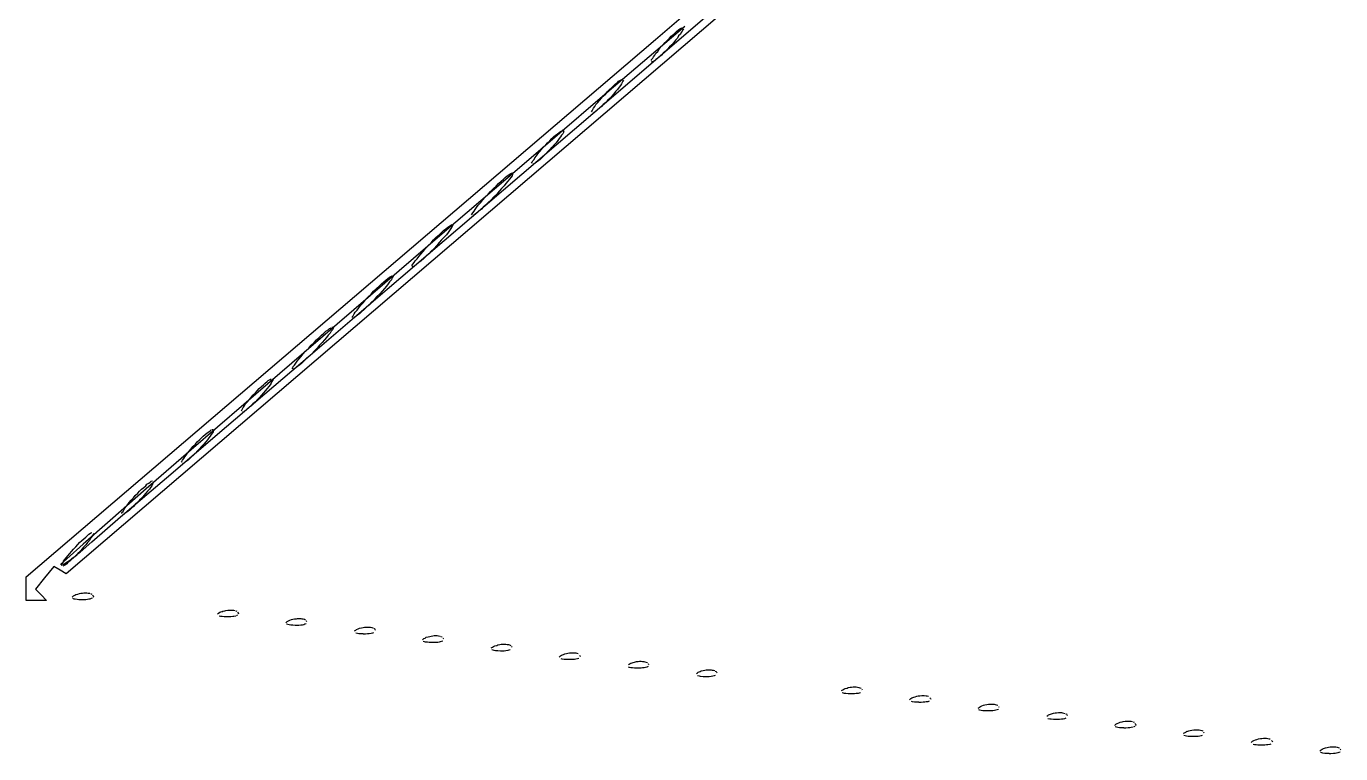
# Model space of a CAD drawing. Extents: x -125 to 152, y -90 to 100.
# Drawn here: x 137.398 to 139.633, y -63.101 to -61.865 of the extents above; entities that cross this region are included whole.
import ezdxf

# ---------------------------------------------------------------- set-up
doc = ezdxf.new("R2010")
doc.units = 0

msp = doc.modelspace()

# ---------------------------------------------------------------- linework, layer by layer
for p, q in [((138.4677, -61.8868), (139.5374, -60.9731)), ((139.252, -61.2691), (137.4656, -62.7952)), ((138.3614, -62.0127), (138.5593, -61.8435)), ((138.5177, -61.8647), (138.3739, -61.9873)), ((138.4989, -61.878), (138.502, -61.8752)), ((138.502, -61.8752), (138.5041, -61.8728)), ((138.5041, -61.8728), (138.5072, -61.8706)), ((138.5072, -61.8706), (138.5093, -61.869)), ((138.5093, -61.869), (138.5114, -61.8677)), ((138.5114, -61.8752), (138.5104, -61.878)), ((138.5114, -61.8677), (138.5135, -61.8669)), ((138.5135, -61.8727), (138.5114, -61.8752)), ((138.5135, -61.8669), (138.5135, -61.8669)), ((138.5145, -61.8706), (138.5135, -61.8727)), ((138.5156, -61.869), (138.5145, -61.8706)), ((137.3979, -62.8004), (138.4677, -61.8868)), ((138.477, -61.8997), (138.4812, -61.8957)), ((138.4812, -61.8958), (138.4843, -61.8919)), ((138.4843, -61.8919), (138.4885, -61.8881)), ((138.4885, -61.8881), (138.4916, -61.8846)), ((138.4916, -61.8846), (138.4948, -61.8811)), ((138.4958, -61.8958), (138.4916, -61.8997)), ((138.4948, -61.8811), (138.4989, -61.878)), ((138.4989, -61.8919), (138.4958, -61.8958)), ((138.502, -61.888), (138.4989, -61.8919)), ((138.5052, -61.8845), (138.502, -61.888)), ((138.5072, -61.881), (138.5052, -61.8845)), ((138.5104, -61.878), (138.5072, -61.881)), ((138.4614, -61.9209), (138.4635, -61.9188)), ((138.4635, -61.9188), (138.4645, -61.9164)), ((138.4645, -61.9164), (138.4666, -61.9135)), ((138.4666, -61.9135), (138.4687, -61.9104)), ((138.4687, -61.9104), (138.4718, -61.9071)), ((138.4718, -61.9188), (138.4687, -61.9209)), ((138.4718, -61.9071), (138.4739, -61.9034)), ((138.4749, -61.9164), (138.4718, -61.9188)), ((138.4739, -61.9034), (138.477, -61.8997)), ((138.4781, -61.9135), (138.4749, -61.9164)), ((138.4812, -61.9104), (138.4781, -61.9135)), ((138.4843, -61.9071), (138.4812, -61.9104)), ((138.4885, -61.9034), (138.4843, -61.9071)), ((138.4916, -61.8997), (138.4885, -61.9034)), ((138.4614, -61.9226), (138.4614, -61.9209)), ((138.4635, -61.9247), (138.4614, -61.9249)), ((138.4666, -61.9226), (138.4645, -61.9239)), ((138.4645, -61.9239), (138.4645, -61.9239)), ((138.4687, -61.9209), (138.4666, -61.9226)), ((138.3937, -61.9683), (138.3968, -61.9653)), ((138.3968, -61.9653), (138.3999, -61.9625)), ((138.3999, -61.9625), (138.4031, -61.96)), ((138.4031, -61.96), (138.4052, -61.9579)), ((138.4052, -61.9579), (138.4083, -61.9561)), ((138.4083, -61.9652), (138.4062, -61.9682)), ((138.4083, -61.9561), (138.4104, -61.9549)), ((138.4104, -61.9624), (138.4083, -61.9652)), ((138.4104, -61.9549), (138.4104, -61.9549)), ((138.4114, -61.9599), (138.4104, -61.9624)), ((138.4124, -61.9578), (138.4114, -61.9599)), ((138.4135, -61.9561), (138.4124, -61.9578)), ((138.3739, -61.9873), (138.2364, -62.1052)), ((138.3729, -61.9907), (138.376, -61.9869)), ((138.376, -61.9869), (138.3791, -61.9829)), ((138.3791, -61.983), (138.3833, -61.9791)), ((138.3833, -61.9791), (138.3864, -61.9753)), ((138.3864, -61.9753), (138.3895, -61.9718)), ((138.3906, -61.9869), (138.3864, -61.9906)), ((138.3895, -61.9718), (138.3937, -61.9683)), ((138.3937, -61.983), (138.3906, -61.9869)), ((138.3968, -61.9791), (138.3937, -61.983)), ((138.3999, -61.9752), (138.3968, -61.9791)), ((138.4031, -61.9717), (138.3999, -61.9752)), ((138.4062, -61.9682), (138.4031, -61.9717)), ((138.3593, -62.0098), (138.3604, -62.008)), ((138.3604, -62.008), (138.3614, -62.006)), ((138.3614, -62.006), (138.3625, -62.0035)), ((138.3625, -62.0035), (138.3645, -62.0007)), ((138.3656, -62.0098), (138.3635, -62.0111)), ((138.3645, -62.0007), (138.3666, -61.9976)), ((138.3676, -62.0081), (138.3656, -62.0098)), ((138.3666, -61.9976), (138.3698, -61.9943)), ((138.3698, -62.006), (138.3676, -62.0081)), ((138.3698, -61.9943), (138.3729, -61.9907)), ((138.3729, -62.0035), (138.3698, -62.006)), ((138.376, -62.0007), (138.3729, -62.0035)), ((138.3791, -61.9976), (138.376, -62.0007)), ((138.3833, -61.9943), (138.3791, -61.9976)), ((138.3864, -61.9906), (138.3833, -61.9943)), ((138.1781, -62.1692), (138.3614, -62.0127)), ((138.3635, -62.0111), (138.3614, -62.0119)), ((138.3614, -62.0119), (138.3614, -62.0119)), ((138.2916, -62.0555), (138.2947, -62.0524)), ((138.2947, -62.0524), (138.2979, -62.0496)), ((138.2979, -62.0496), (138.301, -62.0472)), ((138.301, -62.0472), (138.3041, -62.045)), ((138.3041, -62.045), (138.3062, -62.0433)), ((138.3062, -62.0524), (138.3041, -62.0555)), ((138.3062, -62.0433), (138.3083, -62.0421)), ((138.3083, -62.0496), (138.3062, -62.0524)), ((138.3083, -62.0421), (138.3083, -62.0421)), ((138.3104, -62.0472), (138.3083, -62.0496)), ((138.3093, -62.0412), (138.3114, -62.041)), ((138.3114, -62.0451), (138.3104, -62.0472)), ((138.3124, -62.0422), (138.3114, -62.0433)), ((138.3114, -62.0433), (138.3114, -62.0451)), ((138.2708, -62.0778), (138.2739, -62.0741)), ((138.2739, -62.0741), (138.277, -62.0701)), ((138.277, -62.0702), (138.2812, -62.0662)), ((138.2812, -62.0662), (138.2843, -62.0625)), ((138.2843, -62.0625), (138.2885, -62.059)), ((138.2885, -62.0741), (138.2843, -62.0778)), ((138.2885, -62.059), (138.2916, -62.0555)), ((138.2916, -62.0702), (138.2885, -62.0741)), ((138.2958, -62.0662), (138.2916, -62.0703)), ((138.2989, -62.0625), (138.2958, -62.0662)), ((138.302, -62.0589), (138.2989, -62.0625)), ((138.3041, -62.0555), (138.302, -62.0589)), ((138.2572, -62.097), (138.2583, -62.0953)), ((138.2583, -62.0953), (138.2593, -62.0932)), ((138.2593, -62.0932), (138.2614, -62.0907)), ((138.2614, -62.0982), (138.2593, -62.0991)), ((138.2593, -62.0991), (138.2593, -62.0991)), ((138.2614, -62.0907), (138.2625, -62.0879)), ((138.2635, -62.097), (138.2614, -62.0982)), ((138.2625, -62.0879), (138.2656, -62.0848)), ((138.2656, -62.0953), (138.2635, -62.097)), ((138.2656, -62.0848), (138.2677, -62.0815)), ((138.2687, -62.0932), (138.2656, -62.0953)), ((138.2677, -62.0815), (138.2708, -62.0778)), ((138.2718, -62.0907), (138.2687, -62.0932)), ((138.2749, -62.0879), (138.2718, -62.0907)), ((138.2781, -62.0848), (138.2749, -62.0879)), ((138.2812, -62.0815), (138.2781, -62.0848)), ((138.2843, -62.0778), (138.2812, -62.0815)), ((138.2364, -62.1052), (138.1052, -62.2172)), ((138.2093, -62.1245), (138.2124, -62.1215)), ((138.2124, -62.1215), (138.2156, -62.1189)), ((138.2156, -62.1189), (138.2187, -62.1168)), ((138.2187, -62.1168), (138.2208, -62.1152)), ((138.2218, -62.1214), (138.2197, -62.1244)), ((138.2208, -62.1152), (138.2229, -62.1143)), ((138.2239, -62.1187), (138.2218, -62.1214)), ((138.2229, -62.1143), (138.2249, -62.1138)), ((138.2249, -62.1166), (138.2239, -62.1187)), ((138.2249, -62.115), (138.2249, -62.1166)), ((138.1874, -62.1452), (138.1927, -62.1405)), ((138.1927, -62.1405), (138.1968, -62.136)), ((138.1968, -62.136), (138.201, -62.1319)), ((138.201, -62.1319), (138.2052, -62.128)), ((138.2062, -62.1403), (138.202, -62.145)), ((138.2052, -62.128), (138.2093, -62.1245)), ((138.2104, -62.1358), (138.2062, -62.1403)), ((138.2135, -62.1317), (138.2104, -62.1358)), ((138.2166, -62.1278), (138.2135, -62.1317)), ((138.2197, -62.1244), (138.2166, -62.1278)), ((138.1666, -62.1685), (138.1708, -62.1643)), ((138.1708, -62.1643), (138.1739, -62.1599)), ((138.1739, -62.1599), (138.1781, -62.1551)), ((138.1781, -62.1551), (138.1833, -62.1502)), ((138.1833, -62.1642), (138.1791, -62.1683)), ((138.1833, -62.1501), (138.1874, -62.1452)), ((138.1885, -62.1597), (138.1833, -62.1642)), ((138.1927, -62.155), (138.1885, -62.1597)), ((138.1979, -62.1501), (138.1927, -62.155)), ((138.202, -62.145), (138.1979, -62.1499)), ((138.0114, -62.3111), (138.1781, -62.1692)), ((138.1552, -62.1851), (138.1562, -62.1835)), ((138.1562, -62.1835), (138.1572, -62.1815)), ((138.1572, -62.1815), (138.1593, -62.1788)), ((138.1593, -62.185), (138.1572, -62.1859)), ((138.1572, -62.1859), (138.1572, -62.1859)), ((138.1593, -62.1788), (138.1614, -62.1758)), ((138.1614, -62.1834), (138.1593, -62.185)), ((138.1614, -62.1758), (138.1635, -62.1723)), ((138.1645, -62.1814), (138.1614, -62.1834)), ((138.1635, -62.1723), (138.1666, -62.1685)), ((138.1677, -62.1787), (138.1645, -62.1814)), ((138.1718, -62.1756), (138.1677, -62.1787)), ((138.175, -62.1722), (138.1718, -62.1756)), ((138.1791, -62.1683), (138.175, -62.1722)), ((138.1072, -62.2118), (138.1114, -62.2086)), ((138.1114, -62.2086), (138.1145, -62.206)), ((138.1145, -62.206), (138.1176, -62.204)), ((138.1176, -62.204), (138.1198, -62.2024)), ((138.1198, -62.2085), (138.1176, -62.2116)), ((138.1198, -62.2024), (138.1218, -62.2015)), ((138.1218, -62.2059), (138.1198, -62.2085)), ((138.1218, -62.2015), (138.1218, -62.2015)), ((138.1229, -62.2038), (138.1218, -62.2059)), ((138.1229, -62.2012), (138.1239, -62.2023)), ((138.1239, -62.2023), (138.1229, -62.2038)), ((138.1052, -62.2172), (137.9833, -62.3223)), ((138.0812, -62.2373), (138.0864, -62.2324)), ((138.0864, -62.2324), (138.0906, -62.2277)), ((138.0906, -62.2277), (138.0947, -62.2232)), ((138.0947, -62.2232), (138.0999, -62.2191)), ((138.0999, -62.2322), (138.0958, -62.2372)), ((138.0999, -62.2191), (138.1041, -62.2152)), ((138.1041, -62.2275), (138.0999, -62.2322)), ((138.1041, -62.2152), (138.1072, -62.2118)), ((138.1083, -62.223), (138.1041, -62.2275)), ((138.1125, -62.2188), (138.1083, -62.223)), ((138.1156, -62.215), (138.1125, -62.2188)), ((138.1176, -62.2116), (138.1156, -62.215)), ((138.0624, -62.2596), (138.0656, -62.2557)), ((138.0656, -62.2557), (138.0687, -62.2516)), ((138.0687, -62.2516), (138.0729, -62.2471)), ((138.0729, -62.2471), (138.077, -62.2424)), ((138.0781, -62.2555), (138.0739, -62.2594)), ((138.077, -62.2424), (138.0812, -62.2375)), ((138.0822, -62.2514), (138.0781, -62.2555)), ((138.0864, -62.2469), (138.0822, -62.2514)), ((138.0916, -62.2422), (138.0864, -62.2469)), ((138.0958, -62.2373), (138.0916, -62.2422)), ((138.0541, -62.2708), (138.0551, -62.2686)), ((138.0541, -62.2723), (138.0541, -62.2708)), ((138.0562, -62.2731), (138.0541, -62.2735)), ((138.0551, -62.2686), (138.0573, -62.266)), ((138.0573, -62.266), (138.0593, -62.263)), ((138.0604, -62.2706), (138.0573, -62.2722)), ((138.0573, -62.2722), (138.0573, -62.2722)), ((138.0593, -62.263), (138.0624, -62.2596)), ((138.0624, -62.2685), (138.0604, -62.2706)), ((138.0656, -62.2659), (138.0624, -62.2685)), ((138.0697, -62.2629), (138.0656, -62.2659)), ((138.0739, -62.2594), (138.0697, -62.2629)), ((138.002, -62.3024), (138.0062, -62.299)), ((138.0062, -62.299), (138.0093, -62.2958)), ((138.0093, -62.2958), (138.0125, -62.2932)), ((138.0125, -62.2932), (138.0156, -62.2911)), ((138.0156, -62.2987), (138.0135, -62.3023)), ((138.0156, -62.2911), (138.0177, -62.2896)), ((138.0187, -62.2957), (138.0156, -62.2987)), ((138.0177, -62.2896), (138.0197, -62.2886)), ((138.0197, -62.2931), (138.0187, -62.2957)), ((138.0197, -62.2886), (138.0197, -62.2886)), ((138.0208, -62.291), (138.0197, -62.2931)), ((138.0218, -62.2895), (138.0208, -62.291)), ((137.8645, -62.4369), (138.0114, -62.3111)), ((137.9833, -62.3223), (137.8698, -62.4193)), ((137.9791, -62.3245), (137.9843, -62.3196)), ((137.9843, -62.3196), (137.9885, -62.3149)), ((137.9885, -62.3149), (137.9937, -62.3104)), ((137.9937, -62.3104), (137.9979, -62.3062)), ((137.9989, -62.3195), (137.9937, -62.3244)), ((137.9979, -62.3062), (138.002, -62.3024)), ((138.0031, -62.3147), (137.9989, -62.3195)), ((138.0072, -62.3103), (138.0031, -62.3147)), ((138.0104, -62.3061), (138.0072, -62.3103)), ((138.0135, -62.3023), (138.0104, -62.3061)), ((137.9604, -62.3468), (137.9635, -62.3429)), ((137.9635, -62.3429), (137.9666, -62.3387)), ((137.9666, -62.3387), (137.9708, -62.3343)), ((137.9708, -62.3343), (137.9749, -62.3295)), ((137.976, -62.3427), (137.9718, -62.3466)), ((137.9749, -62.3295), (137.9791, -62.3246)), ((137.9802, -62.3385), (137.976, -62.3427)), ((137.9843, -62.3341), (137.9802, -62.3385)), ((137.9895, -62.3294), (137.9843, -62.3341)), ((137.9937, -62.3245), (137.9895, -62.3294)), ((137.952, -62.3595), (137.9531, -62.3579)), ((137.9531, -62.3579), (137.9541, -62.3558)), ((137.9541, -62.3558), (137.9552, -62.3532)), ((137.9562, -62.3594), (137.9541, -62.3603)), ((137.9541, -62.3603), (137.9541, -62.3603)), ((137.9552, -62.3532), (137.9572, -62.3502)), ((137.9583, -62.3578), (137.9562, -62.3594)), ((137.9572, -62.3502), (137.9604, -62.3468)), ((137.9614, -62.3557), (137.9583, -62.3578)), ((137.9645, -62.3531), (137.9614, -62.3557)), ((137.9677, -62.3501), (137.9645, -62.3531)), ((137.9718, -62.3466), (137.9677, -62.3501)), ((137.8958, -62.3934), (137.8999, -62.3896)), ((137.8999, -62.3896), (137.9041, -62.3861)), ((137.9041, -62.3861), (137.9072, -62.383)), ((137.9072, -62.383), (137.9114, -62.3804)), ((137.9114, -62.3895), (137.9083, -62.3933)), ((137.9114, -62.3804), (137.9135, -62.3783)), ((137.9145, -62.3859), (137.9114, -62.3895)), ((137.9135, -62.3783), (137.9166, -62.3768)), ((137.9166, -62.3829), (137.9145, -62.3859)), ((137.9166, -62.3768), (137.9166, -62.3768)), ((137.9187, -62.3803), (137.9166, -62.3829)), ((137.9177, -62.3758), (137.9197, -62.3755)), ((137.9197, -62.3782), (137.9187, -62.3803)), ((137.9197, -62.3767), (137.9197, -62.3782)), ((137.8729, -62.4168), (137.8781, -62.4119)), ((137.8781, -62.4117), (137.8822, -62.4068)), ((137.8822, -62.4068), (137.8875, -62.4021)), ((137.8875, -62.4021), (137.8916, -62.3976)), ((137.8927, -62.4117), (137.8875, -62.4166)), ((137.8916, -62.3976), (137.8958, -62.3934)), ((137.8968, -62.4067), (137.8927, -62.4116)), ((137.901, -62.4019), (137.8968, -62.4067)), ((137.9052, -62.3975), (137.901, -62.4019)), ((137.9083, -62.3933), (137.9052, -62.3975)), ((137.8698, -62.4193), (137.7677, -62.5072)), ((137.8562, -62.4374), (137.8583, -62.434)), ((137.8583, -62.434), (137.8614, -62.4301)), ((137.8614, -62.4301), (137.8656, -62.4259)), ((137.8656, -62.4259), (137.8687, -62.4215)), ((137.8698, -62.4337), (137.8666, -62.4372)), ((137.8687, -62.4215), (137.8729, -62.4168)), ((137.8739, -62.4299), (137.8698, -62.4337)), ((137.8781, -62.4257), (137.8739, -62.4299)), ((137.8833, -62.4212), (137.8781, -62.4257)), ((137.8875, -62.4166), (137.8833, -62.4212)), ((137.7385, -62.5445), (137.8645, -62.4369)), ((137.8499, -62.4468), (137.851, -62.4452)), ((137.851, -62.4452), (137.852, -62.443)), ((137.852, -62.443), (137.8541, -62.4404)), ((137.8541, -62.4466), (137.852, -62.4475)), ((137.852, -62.4475), (137.852, -62.4475)), ((137.8541, -62.4404), (137.8562, -62.4374)), ((137.8562, -62.445), (137.8541, -62.4466)), ((137.8593, -62.4429), (137.8562, -62.445)), ((137.8625, -62.4403), (137.8593, -62.4429)), ((137.8666, -62.4372), (137.8625, -62.4403)), ((137.7937, -62.4803), (137.7979, -62.477)), ((137.7979, -62.477), (137.801, -62.4739)), ((137.801, -62.4739), (137.8041, -62.471)), ((137.8041, -62.471), (137.8073, -62.4685)), ((137.8073, -62.4685), (137.8093, -62.4665)), ((137.8104, -62.477), (137.8073, -62.4803)), ((137.8093, -62.4665), (137.8124, -62.4648)), ((137.8124, -62.4739), (137.8104, -62.477)), ((137.8124, -62.4648), (137.8145, -62.4635)), ((137.8145, -62.471), (137.8124, -62.4739)), ((137.8145, -62.4635), (137.8145, -62.4635)), ((137.8156, -62.4685), (137.8145, -62.471)), ((137.8166, -62.4665), (137.8156, -62.4685)), ((137.8177, -62.4648), (137.8166, -62.4665)), ((137.7739, -62.5029), (137.777, -62.4994)), ((137.777, -62.4994), (137.7802, -62.4955)), ((137.7802, -62.4955), (137.7833, -62.4916)), ((137.7833, -62.4916), (137.7874, -62.4877)), ((137.7874, -62.4877), (137.7906, -62.484)), ((137.7906, -62.4993), (137.7874, -62.5028)), ((137.7906, -62.484), (137.7937, -62.4803)), ((137.7947, -62.4955), (137.7906, -62.4993)), ((137.7979, -62.4916), (137.7947, -62.4955)), ((137.801, -62.4877), (137.7979, -62.4917)), ((137.8041, -62.484), (137.801, -62.4877)), ((137.8073, -62.4803), (137.8041, -62.484)), ((137.7677, -62.5072), (137.6781, -62.5847)), ((137.7635, -62.5184), (137.7645, -62.5168)), ((137.7645, -62.5168), (137.7656, -62.5147)), ((137.7656, -62.5147), (137.7666, -62.5122)), ((137.7677, -62.5197), (137.7656, -62.5205)), ((137.7656, -62.5205), (137.7656, -62.5205)), ((137.7666, -62.5122), (137.7687, -62.5094)), ((137.7697, -62.5184), (137.7677, -62.5197)), ((137.7687, -62.5094), (137.7708, -62.5063)), ((137.7718, -62.5168), (137.7697, -62.5184)), ((137.7708, -62.5063), (137.7739, -62.5029)), ((137.7739, -62.5146), (137.7718, -62.5168)), ((137.777, -62.5122), (137.7739, -62.5146)), ((137.7802, -62.5094), (137.777, -62.5122)), ((137.7833, -62.5062), (137.7802, -62.5094)), ((137.7874, -62.5028), (137.7833, -62.5062)), ((137.6364, -62.6322), (137.7385, -62.5445)), ((137.6885, -62.5711), (137.6927, -62.5676)), ((137.6927, -62.5676), (137.6958, -62.5642)), ((137.6958, -62.5642), (137.6989, -62.561)), ((137.6989, -62.561), (137.702, -62.5583)), ((137.702, -62.5583), (137.7052, -62.5558)), ((137.7062, -62.5675), (137.7031, -62.571)), ((137.7052, -62.5558), (137.7083, -62.5536)), ((137.7083, -62.5641), (137.7062, -62.5675)), ((137.7083, -62.5536), (137.7104, -62.552)), ((137.7104, -62.561), (137.7083, -62.5641)), ((137.7104, -62.552), (137.7124, -62.5507)), ((137.7124, -62.5582), (137.7104, -62.561)), ((137.7124, -62.5507), (137.7124, -62.5507)), ((137.7145, -62.5557), (137.7124, -62.5582)), ((137.7135, -62.5499), (137.7156, -62.5497)), ((137.7156, -62.5536), (137.7145, -62.5557)), ((137.7156, -62.5497), (137.7156, -62.5497)), ((137.7166, -62.5507), (137.7156, -62.552)), ((137.7156, -62.552), (137.7156, -62.5536)), ((137.6781, -62.5847), (137.602, -62.6508)), ((137.6697, -62.5934), (137.6718, -62.5901)), ((137.6718, -62.5901), (137.675, -62.5865)), ((137.675, -62.5865), (137.6781, -62.5827)), ((137.6781, -62.5827), (137.6812, -62.5787)), ((137.6812, -62.5788), (137.6854, -62.5749)), ((137.6854, -62.5901), (137.6823, -62.5934)), ((137.6854, -62.5749), (137.6885, -62.5711)), ((137.6885, -62.5865), (137.6854, -62.5901)), ((137.6927, -62.5827), (137.6885, -62.5865)), ((137.6958, -62.5788), (137.6927, -62.5827)), ((137.7, -62.5749), (137.6958, -62.5788)), ((137.7031, -62.571), (137.7, -62.5749)), ((137.6614, -62.6056), (137.6624, -62.604)), ((137.6624, -62.604), (137.6635, -62.6019)), ((137.6635, -62.6019), (137.6656, -62.5994)), ((137.6656, -62.6069), (137.6635, -62.6077)), ((137.6635, -62.6077), (137.6635, -62.6077)), ((137.6656, -62.5994), (137.6677, -62.5966)), ((137.6677, -62.6056), (137.6656, -62.6069)), ((137.6677, -62.5966), (137.6697, -62.5934)), ((137.6697, -62.604), (137.6677, -62.6056)), ((137.6729, -62.6019), (137.6697, -62.604)), ((137.676, -62.5994), (137.6729, -62.6019)), ((137.6791, -62.5966), (137.676, -62.5994)), ((137.6823, -62.5934), (137.6791, -62.5966)), ((137.5583, -62.6982), (137.6364, -62.6322)), ((137.602, -62.6508), (137.5406, -62.7045)), ((137.5833, -62.6621), (137.5874, -62.6583)), ((137.5874, -62.6583), (137.5906, -62.6548)), ((137.5906, -62.6548), (137.5937, -62.6515)), ((137.5937, -62.6515), (137.5979, -62.6483)), ((137.5979, -62.6483), (137.601, -62.6455)), ((137.601, -62.6583), (137.5979, -62.6621)), ((137.601, -62.6455), (137.6031, -62.643)), ((137.6041, -62.6547), (137.601, -62.6583)), ((137.6031, -62.643), (137.6062, -62.6409)), ((137.6072, -62.6512), (137.6041, -62.6547)), ((137.6062, -62.6409), (137.6083, -62.6392)), ((137.6093, -62.6482), (137.6072, -62.6512)), ((137.6083, -62.6392), (137.6104, -62.6379)), ((137.6114, -62.6454), (137.6093, -62.6482)), ((137.6104, -62.6379), (137.6125, -62.6371)), ((137.6125, -62.6429), (137.6114, -62.6454)), ((137.6125, -62.6371), (137.6125, -62.6371)), ((137.6135, -62.6408), (137.6125, -62.6429)), ((137.6145, -62.6392), (137.6135, -62.6408)), ((137.5656, -62.6837), (137.5677, -62.6807)), ((137.5677, -62.6807), (137.5708, -62.6773)), ((137.5708, -62.6773), (137.5729, -62.6737)), ((137.5729, -62.6737), (137.576, -62.6699)), ((137.576, -62.6699), (137.5802, -62.6659)), ((137.5802, -62.6806), (137.577, -62.6837)), ((137.5802, -62.666), (137.5833, -62.6621)), ((137.5833, -62.6773), (137.5802, -62.6806)), ((137.5874, -62.6736), (137.5833, -62.6773)), ((137.5906, -62.6699), (137.5874, -62.6736)), ((137.5947, -62.666), (137.5906, -62.6699)), ((137.5979, -62.6621), (137.5947, -62.6661)), ((137.5093, -62.7408), (137.5583, -62.6982)), ((137.5604, -62.6911), (137.5624, -62.6891)), ((137.5604, -62.6928), (137.5604, -62.6911)), ((137.5624, -62.6891), (137.5635, -62.6866)), ((137.5635, -62.6866), (137.5656, -62.6837)), ((137.5656, -62.6929), (137.5635, -62.6942)), ((137.5635, -62.6942), (137.5635, -62.6942)), ((137.5677, -62.6911), (137.5656, -62.6929)), ((137.5708, -62.6891), (137.5677, -62.6911)), ((137.5739, -62.6866), (137.5708, -62.6891)), ((137.577, -62.6837), (137.5739, -62.6866)), ((137.5406, -62.7045), (137.4948, -62.7445)), ((137.5072, -62.7263), (137.5093, -62.7251)), ((137.5093, -62.7251), (137.5093, -62.7251)), ((137.4948, -62.7445), (137.4666, -62.7697)), ((137.4822, -62.7493), (137.4854, -62.7455)), ((137.4854, -62.7455), (137.4885, -62.742)), ((137.4885, -62.742), (137.4926, -62.7385)), ((137.4895, -62.7581), (137.5093, -62.7408)), ((137.4926, -62.7385), (137.4958, -62.7355)), ((137.4958, -62.7355), (137.4989, -62.7327)), ((137.4999, -62.7455), (137.4958, -62.7493)), ((137.4989, -62.7327), (137.502, -62.7302)), ((137.502, -62.7419), (137.4999, -62.7455)), ((137.502, -62.7302), (137.5041, -62.728)), ((137.5052, -62.7385), (137.502, -62.7419)), ((137.5041, -62.728), (137.5072, -62.7263)), ((137.5072, -62.7354), (137.5052, -62.7385)), ((137.5093, -62.7326), (137.5072, -62.7354)), ((137.5104, -62.7302), (137.5093, -62.7326)), ((137.5114, -62.7281), (137.5104, -62.7302)), ((137.5125, -62.7265), (137.5114, -62.7281)), ((137.4666, -62.7697), (137.4562, -62.7792)), ((137.4635, -62.7709), (137.4656, -62.7678)), ((137.4656, -62.7678), (137.4687, -62.7645)), ((137.4687, -62.7645), (137.4718, -62.7609)), ((137.4718, -62.7609), (137.4749, -62.7571)), ((137.4729, -62.7716), (137.476, -62.7687)), ((137.4749, -62.7571), (137.4781, -62.7531)), ((137.4781, -62.7678), (137.4749, -62.7709)), ((137.476, -62.7687), (137.4802, -62.7655)), ((137.4781, -62.7532), (137.4822, -62.7493)), ((137.4822, -62.7645), (137.4781, -62.7678)), ((137.4802, -62.7655), (137.4843, -62.762)), ((137.4854, -62.7608), (137.4822, -62.7645)), ((137.4843, -62.762), (137.4895, -62.7581)), ((137.4895, -62.7571), (137.4854, -62.7608)), ((137.4926, -62.7532), (137.4895, -62.7571)), ((137.4958, -62.7493), (137.4926, -62.7533)), ((137.4447, -62.7827), (137.4291, -62.8019)), ((137.4552, -62.789), (137.4447, -62.7827)), ((137.4656, -62.7952), (137.4552, -62.789)), ((137.4562, -62.7792), (137.4562, -62.7792)), ((137.4572, -62.7802), (137.4593, -62.78)), ((137.4583, -62.78), (137.4593, -62.7783)), ((137.4593, -62.7783), (137.4604, -62.7762)), ((137.4593, -62.78), (137.4593, -62.78)), ((137.4604, -62.7762), (137.4614, -62.7737)), ((137.4604, -62.7792), (137.4635, -62.7779)), ((137.4625, -62.7813), (137.4604, -62.7821)), ((137.4604, -62.7821), (137.4604, -62.7821)), ((137.4614, -62.7737), (137.4635, -62.7709)), ((137.4645, -62.78), (137.4625, -62.7813)), ((137.4635, -62.7779), (137.4656, -62.7762)), ((137.4666, -62.7783), (137.4645, -62.78)), ((137.4656, -62.7762), (137.4687, -62.7742)), ((137.4687, -62.7762), (137.4666, -62.7783)), ((137.4687, -62.7742), (137.4729, -62.7716)), ((137.4718, -62.7737), (137.4687, -62.7762)), ((137.4749, -62.7709), (137.4718, -62.7737)), ((137.3979, -62.8203), (137.3979, -62.8004)), ((137.4291, -62.8019), (137.4135, -62.821)), ((137.3979, -62.8403), (137.3979, -62.8203)), ((137.4135, -62.821), (137.4229, -62.8307)), ((137.4229, -62.8307), (137.4323, -62.8403)), ((137.476, -62.8348), (137.477, -62.8337)), ((137.477, -62.8337), (137.4781, -62.8327)), ((137.4791, -62.838), (137.477, -62.8374)), ((137.477, -62.8374), (137.477, -62.8374)), ((137.4781, -62.8327), (137.4802, -62.8316)), ((137.4802, -62.8316), (137.4822, -62.8304)), ((137.4822, -62.8304), (137.4854, -62.8295)), ((137.4854, -62.8295), (137.4885, -62.8287)), ((137.4885, -62.8287), (137.4906, -62.8282)), ((137.4906, -62.8282), (137.4937, -62.8278)), ((137.4937, -62.8278), (137.4958, -62.8276)), ((137.4958, -62.8276), (137.4989, -62.8275)), ((137.4989, -62.8275), (137.501, -62.8276)), ((137.501, -62.8276), (137.5031, -62.8279)), ((137.5031, -62.8279), (137.5062, -62.8283)), ((137.5062, -62.8283), (137.5062, -62.8283)), ((137.5083, -62.8374), (137.5062, -62.838)), ((137.5072, -62.8288), (137.5093, -62.8296)), ((137.5104, -62.8367), (137.5083, -62.8374)), ((137.5093, -62.8296), (137.5093, -62.8296)), ((137.5104, -62.8316), (137.5114, -62.8328)), ((137.5114, -62.8328), (137.5125, -62.8338)), ((137.5125, -62.8338), (137.5114, -62.8349)), ((137.5114, -62.8349), (137.5114, -62.8349)), ((137.4156, -62.8403), (137.3979, -62.8403)), ((137.4323, -62.8403), (137.4156, -62.8403)), ((137.4812, -62.8385), (137.4791, -62.838)), ((137.4843, -62.839), (137.4812, -62.8385)), ((137.4875, -62.8392), (137.4843, -62.839)), ((137.4916, -62.8393), (137.4875, -62.8392)), ((137.4948, -62.8394), (137.4916, -62.8394)), ((137.4989, -62.8393), (137.4948, -62.8394)), ((137.502, -62.839), (137.4989, -62.8393)), ((137.5041, -62.8385), (137.502, -62.839)), ((137.5062, -62.838), (137.5041, -62.8385)), ((137.727, -62.8606), (137.7302, -62.8595)), ((137.7302, -62.8596), (137.7322, -62.8586)), ((137.7322, -62.8586), (137.7354, -62.8579)), ((137.7354, -62.8579), (137.7375, -62.8573)), ((137.7375, -62.8573), (137.7406, -62.857)), ((137.7406, -62.857), (137.7437, -62.8567)), ((137.7437, -62.8567), (137.7458, -62.8567)), ((137.7458, -62.8567), (137.7479, -62.8568)), ((137.7479, -62.8568), (137.751, -62.857)), ((137.751, -62.857), (137.7531, -62.8574)), ((137.7531, -62.8574), (137.7531, -62.8574)), ((137.7541, -62.858), (137.7562, -62.8586)), ((137.7562, -62.8586), (137.7562, -62.8586)), ((137.7229, -62.8638), (137.7239, -62.8628)), ((137.7239, -62.8628), (137.7249, -62.8618)), ((137.7249, -62.8618), (137.727, -62.8606)), ((137.7281, -62.8676), (137.726, -62.8671)), ((137.726, -62.8671), (137.726, -62.8671)), ((137.7312, -62.8679), (137.7281, -62.8676)), ((137.7343, -62.8682), (137.7312, -62.8679)), ((137.7385, -62.8683), (137.7343, -62.8682)), ((137.7426, -62.8684), (137.7385, -62.8684)), ((137.7458, -62.8683), (137.7426, -62.8684)), ((137.7489, -62.868), (137.7458, -62.8683)), ((137.751, -62.8677), (137.7489, -62.868)), ((137.7541, -62.8672), (137.751, -62.8677)), ((137.7572, -62.8657), (137.7552, -62.8666)), ((137.7552, -62.8666), (137.7552, -62.8666)), ((137.7572, -62.8606), (137.7583, -62.8619)), ((137.7583, -62.8619), (137.7593, -62.8629)), ((137.7593, -62.8629), (137.7593, -62.8629)), ((137.8395, -62.8784), (137.8406, -62.8774)), ((137.8406, -62.8774), (137.8416, -62.8762)), ((137.8427, -62.8816), (137.8406, -62.8809)), ((137.8406, -62.8809), (137.8406, -62.8809)), ((137.8416, -62.8762), (137.8437, -62.8751)), ((137.8447, -62.8821), (137.8427, -62.8816)), ((137.8437, -62.8751), (137.8458, -62.874)), ((137.8479, -62.8825), (137.8447, -62.8821)), ((137.8458, -62.8741), (137.8489, -62.8731)), ((137.8489, -62.8731), (137.851, -62.8724)), ((137.851, -62.8724), (137.8541, -62.8718)), ((137.8541, -62.8718), (137.8572, -62.8715)), ((137.8572, -62.8715), (137.8593, -62.8711)), ((137.8593, -62.8711), (137.8625, -62.8711)), ((137.8625, -62.8711), (137.8645, -62.8712)), ((137.8645, -62.8712), (137.8666, -62.8715)), ((137.8666, -62.8715), (137.8687, -62.8719)), ((137.8698, -62.8817), (137.8676, -62.8822)), ((137.8687, -62.8719), (137.8708, -62.8725)), ((137.8718, -62.881), (137.8698, -62.8817)), ((137.8708, -62.8725), (137.8729, -62.8732)), ((137.8739, -62.8803), (137.8718, -62.881)), ((137.8729, -62.8732), (137.8729, -62.8732)), ((137.8739, -62.8752), (137.8749, -62.8764)), ((137.8749, -62.8764), (137.8749, -62.8764)), ((137.851, -62.8827), (137.8479, -62.8825)), ((137.8552, -62.8828), (137.851, -62.8827)), ((137.8583, -62.883), (137.8552, -62.8829)), ((137.8614, -62.8828), (137.8583, -62.883)), ((137.8645, -62.8826), (137.8614, -62.8828)), ((137.8676, -62.8822), (137.8645, -62.8826)), ((137.9562, -62.892), (137.9583, -62.8908)), ((137.9583, -62.8908), (137.9593, -62.8897)), ((137.9614, -62.8967), (137.9583, -62.8961)), ((137.9583, -62.8961), (137.9583, -62.8961)), ((137.9593, -62.8897), (137.9624, -62.8885)), ((137.9635, -62.8971), (137.9614, -62.8967)), ((137.9624, -62.8886), (137.9645, -62.8877)), ((137.9677, -62.8973), (137.9635, -62.8971)), ((137.9645, -62.8877), (137.9677, -62.8869)), ((137.9677, -62.8869), (137.9708, -62.8863)), ((137.9708, -62.8974), (137.9677, -62.8973)), ((137.9708, -62.8863), (137.9729, -62.8859)), ((137.9749, -62.8975), (137.9708, -62.8975)), ((137.9729, -62.8859), (137.976, -62.8857)), ((137.9781, -62.8974), (137.9749, -62.8975)), ((137.976, -62.8857), (137.9781, -62.8857)), ((137.9781, -62.8857), (137.9812, -62.8858)), ((137.9812, -62.8971), (137.9781, -62.8974)), ((137.9812, -62.8858), (137.9833, -62.886)), ((137.9843, -62.8967), (137.9812, -62.8971)), ((137.9833, -62.886), (137.9854, -62.8865)), ((137.9864, -62.8961), (137.9843, -62.8967)), ((137.9854, -62.8865), (137.9875, -62.8871)), ((137.9885, -62.8955), (137.9864, -62.8961)), ((137.9875, -62.8871), (137.9875, -62.8871)), ((137.9885, -62.8877), (137.9906, -62.8886)), ((137.9906, -62.8897), (137.9916, -62.8909)), ((137.9916, -62.8909), (137.9916, -62.8909)), ((138.0739, -62.9054), (138.076, -62.9043)), ((138.076, -62.9043), (138.0781, -62.903)), ((138.0781, -62.9031), (138.0812, -62.9022)), ((138.0812, -62.9022), (138.0843, -62.9015)), ((138.0843, -62.9015), (138.0864, -62.9009)), ((138.0864, -62.9009), (138.0895, -62.9005)), ((138.0895, -62.9005), (138.0916, -62.9003)), ((138.0916, -62.9003), (138.0947, -62.9002)), ((138.0947, -62.9002), (138.0968, -62.9003)), ((138.0968, -62.9003), (138.0989, -62.9006)), ((138.0989, -62.9006), (138.102, -62.901)), ((138.102, -62.901), (138.102, -62.901)), ((138.1031, -62.9016), (138.1052, -62.9023)), ((138.1052, -62.9023), (138.1052, -62.9023)), ((138.1062, -62.9043), (138.1072, -62.9054)), ((138.0718, -62.9075), (138.0729, -62.9065)), ((138.0729, -62.9065), (138.0739, -62.9054)), ((138.075, -62.9107), (138.0729, -62.91)), ((138.0729, -62.91), (138.0729, -62.91)), ((138.077, -62.9112), (138.075, -62.9107)), ((138.0802, -62.9116), (138.077, -62.9112)), ((138.0833, -62.9119), (138.0802, -62.9116)), ((138.0874, -62.9119), (138.0833, -62.9119)), ((138.0906, -62.9121), (138.0874, -62.912)), ((138.0947, -62.9119), (138.0906, -62.9121)), ((138.0979, -62.9117), (138.0947, -62.9119)), ((138.0999, -62.9112), (138.0979, -62.9117)), ((138.102, -62.9107), (138.0999, -62.9112)), ((138.1041, -62.9101), (138.102, -62.9107)), ((138.1062, -62.9094), (138.1041, -62.9101)), ((138.1072, -62.9054), (138.1072, -62.9054)), ((138.1885, -62.9209), (138.1906, -62.9199)), ((138.1916, -62.9252), (138.1895, -62.9246)), ((138.1895, -62.9246), (138.1895, -62.9246)), ((138.1906, -62.9199), (138.1927, -62.9187)), ((138.1937, -62.9257), (138.1916, -62.9252)), ((138.1927, -62.9187), (138.1947, -62.9176)), ((138.1958, -62.9261), (138.1937, -62.9257)), ((138.1947, -62.9177), (138.1979, -62.9168)), ((138.2, -62.9263), (138.1958, -62.9261)), ((138.1979, -62.9168), (138.2, -62.9159)), ((138.2, -62.9159), (138.2031, -62.9154)), ((138.2041, -62.9265), (138.2, -62.9263)), ((138.2031, -62.9154), (138.2052, -62.915)), ((138.2072, -62.9266), (138.2041, -62.9266)), ((138.2052, -62.915), (138.2083, -62.9148)), ((138.2104, -62.9265), (138.2072, -62.9266)), ((138.2083, -62.9148), (138.2104, -62.9148)), ((138.2104, -62.9148), (138.2135, -62.9149)), ((138.2135, -62.9261), (138.2104, -62.9265)), ((138.2135, -62.9149), (138.2156, -62.9151)), ((138.2166, -62.9257), (138.2135, -62.9261)), ((138.2156, -62.9151), (138.2177, -62.9155)), ((138.2187, -62.9252), (138.2166, -62.9257)), ((138.2177, -62.9155), (138.2197, -62.9161)), ((138.2208, -62.9246), (138.2187, -62.9252)), ((138.2197, -62.9161), (138.2218, -62.9168)), ((138.2218, -62.9168), (138.2218, -62.9168)), ((138.2229, -62.9187), (138.2239, -62.92)), ((138.2239, -62.92), (138.2239, -62.92)), ((138.3041, -62.9366), (138.3051, -62.9355)), ((138.3051, -62.9355), (138.3062, -62.9345)), ((138.3062, -62.9345), (138.3083, -62.9333)), ((138.3093, -62.9403), (138.3073, -62.9397)), ((138.3073, -62.9397), (138.3073, -62.9397)), ((138.3083, -62.9333), (138.3114, -62.9321)), ((138.3124, -62.9406), (138.3093, -62.9403)), ((138.3114, -62.9322), (138.3135, -62.9312)), ((138.3156, -62.9409), (138.3124, -62.9406)), ((138.3135, -62.9312), (138.3166, -62.9305)), ((138.3197, -62.9409), (138.3156, -62.9409)), ((138.3166, -62.9305), (138.3187, -62.93)), ((138.3187, -62.93), (138.3218, -62.9296)), ((138.3239, -62.9411), (138.3197, -62.941)), ((138.3218, -62.9296), (138.325, -62.9294)), ((138.327, -62.9409), (138.3239, -62.9411)), ((138.325, -62.9294), (138.327, -62.9293)), ((138.327, -62.9293), (138.3291, -62.9294)), ((138.3302, -62.9407), (138.327, -62.9409)), ((138.3291, -62.9294), (138.3322, -62.9297)), ((138.3322, -62.9403), (138.3302, -62.9407)), ((138.3322, -62.9297), (138.3343, -62.9301)), ((138.3354, -62.9398), (138.3322, -62.9403)), ((138.3343, -62.9301), (138.3364, -62.9306)), ((138.3374, -62.9392), (138.3354, -62.9398)), ((138.3364, -62.9306), (138.3364, -62.9306)), ((138.3385, -62.9333), (138.3395, -62.9345)), ((138.3395, -62.9345), (138.3406, -62.9356)), ((138.3406, -62.9356), (138.3406, -62.9356)), ((138.4218, -62.9501), (138.4229, -62.949)), ((138.4229, -62.949), (138.425, -62.9478)), ((138.425, -62.9478), (138.427, -62.9467)), ((138.427, -62.9468), (138.4301, -62.9458)), ((138.4301, -62.9458), (138.4323, -62.9451)), ((138.4323, -62.9451), (138.4354, -62.9445)), ((138.4354, -62.9445), (138.4385, -62.9441)), ((138.4385, -62.9441), (138.4406, -62.9438)), ((138.4406, -62.9438), (138.4437, -62.9438)), ((138.4437, -62.9438), (138.4458, -62.944)), ((138.4458, -62.944), (138.4479, -62.9442)), ((138.4479, -62.9442), (138.45, -62.9446)), ((138.45, -62.9446), (138.452, -62.9452)), ((138.452, -62.9452), (138.4541, -62.9459)), ((138.4541, -62.9459), (138.4541, -62.9459)), ((138.4552, -62.9479), (138.4562, -62.9491)), ((138.4562, -62.9491), (138.4562, -62.9491)), ((138.4239, -62.9543), (138.4218, -62.9536)), ((138.4218, -62.9536), (138.4218, -62.9536)), ((138.426, -62.9548), (138.4239, -62.9543)), ((138.4291, -62.9552), (138.426, -62.9548)), ((138.4323, -62.9554), (138.4291, -62.9552)), ((138.4364, -62.9555), (138.4323, -62.9554)), ((138.4395, -62.9556), (138.4364, -62.9556)), ((138.4437, -62.9555), (138.4395, -62.9556)), ((138.4458, -62.9552), (138.4437, -62.9555)), ((138.4489, -62.9549), (138.4458, -62.9552)), ((138.451, -62.9544), (138.4489, -62.9549)), ((138.4531, -62.9536), (138.451, -62.9544)), ((138.4552, -62.9529), (138.4531, -62.9536)), ((138.5374, -62.9646), (138.5395, -62.9634)), ((138.5395, -62.9634), (138.5406, -62.9624)), ((138.5427, -62.9693), (138.5395, -62.9687)), ((138.5395, -62.9687), (138.5395, -62.9687)), ((138.5406, -62.9624), (138.5437, -62.9611)), ((138.5447, -62.9697), (138.5427, -62.9693)), ((138.5437, -62.9612), (138.5458, -62.9603)), ((138.5489, -62.97), (138.5447, -62.9697)), ((138.5458, -62.9603), (138.5489, -62.9596)), ((138.5489, -62.9596), (138.552, -62.9591)), ((138.552, -62.97), (138.5489, -62.97)), ((138.552, -62.9591), (138.5541, -62.9586)), ((138.5562, -62.9702), (138.552, -62.9702)), ((138.5541, -62.9586), (138.5573, -62.9584)), ((138.5593, -62.9701), (138.5562, -62.9702)), ((138.5573, -62.9584), (138.5593, -62.9583)), ((138.5593, -62.9583), (138.5624, -62.9584)), ((138.5624, -62.9698), (138.5593, -62.9701)), ((138.5624, -62.9584), (138.5645, -62.9587)), ((138.5656, -62.9694), (138.5624, -62.9698)), ((138.5645, -62.9587), (138.5666, -62.9592)), ((138.5677, -62.9688), (138.5656, -62.9694)), ((138.5666, -62.9592), (138.5687, -62.9597)), ((138.5697, -62.9682), (138.5677, -62.9688)), ((138.5687, -62.9597), (138.5687, -62.9597)), ((138.5697, -62.9604), (138.5718, -62.9612)), ((138.5718, -62.9624), (138.5729, -62.9635)), ((138.5729, -62.9635), (138.5729, -62.9635)), ((138.7843, -62.9936), (138.7864, -62.9926)), ((138.7864, -62.9926), (138.7885, -62.9915)), ((138.7885, -62.9915), (138.7906, -62.9903)), ((138.7906, -62.9903), (138.7937, -62.9894)), ((138.7937, -62.9894), (138.7958, -62.9886)), ((138.7958, -62.9886), (138.7989, -62.9881)), ((138.7989, -62.9881), (138.801, -62.9877)), ((138.801, -62.9877), (138.8041, -62.9875)), ((138.8041, -62.9875), (138.8073, -62.9874)), ((138.8073, -62.9874), (138.8093, -62.9875)), ((138.8093, -62.9875), (138.8114, -62.9878)), ((138.8114, -62.9878), (138.8135, -62.9882)), ((138.8135, -62.9882), (138.8156, -62.9887)), ((138.8156, -62.9887), (138.8177, -62.9895)), ((138.8177, -62.9895), (138.8177, -62.9895)), ((138.8187, -62.9915), (138.8197, -62.9926)), ((138.8197, -62.9926), (138.8197, -62.9926)), ((138.7874, -62.9979), (138.7854, -62.9973)), ((138.7854, -62.9973), (138.7854, -62.9973)), ((138.7895, -62.9984), (138.7874, -62.9979)), ((138.7916, -62.9987), (138.7895, -62.9984)), ((138.7958, -62.9991), (138.7916, -62.9987)), ((138.8, -62.9992), (138.7958, -62.9991)), ((138.8031, -62.9993), (138.8, -62.9993)), ((138.8062, -62.9991), (138.8031, -62.9993)), ((138.8093, -62.9988), (138.8062, -62.9991)), ((138.8124, -62.9984), (138.8093, -62.9988)), ((138.8145, -62.9979), (138.8124, -62.9984)), ((138.8166, -62.9973), (138.8145, -62.9979)), ((138.8999, -63.0092), (138.901, -63.0081)), ((138.901, -63.0081), (138.902, -63.0071)), ((138.902, -63.0071), (138.9041, -63.0059)), ((138.9052, -63.0129), (138.9031, -63.0124)), ((138.9031, -63.0124), (138.9031, -63.0124)), ((138.9041, -63.0059), (138.9072, -63.0048)), ((138.9083, -63.0133), (138.9052, -63.0129)), ((138.9072, -63.0049), (138.9093, -63.004)), ((138.9114, -63.0135), (138.9083, -63.0133)), ((138.9093, -63.004), (138.9124, -63.0032)), ((138.9156, -63.0136), (138.9114, -63.0135)), ((138.9124, -63.0032), (138.9145, -63.0026)), ((138.9145, -63.0026), (138.9177, -63.0023)), ((138.9197, -63.0137), (138.9156, -63.0137)), ((138.9177, -63.0023), (138.9208, -63.002)), ((138.9229, -63.0136), (138.9197, -63.0137)), ((138.9208, -63.002), (138.9229, -63.002)), ((138.9229, -63.002), (138.925, -63.0021)), ((138.926, -63.0134), (138.9229, -63.0136)), ((138.925, -63.0021), (138.9281, -63.0023)), ((138.9281, -63.013), (138.926, -63.0134)), ((138.9281, -63.0023), (138.9301, -63.0027)), ((138.9312, -63.0125), (138.9281, -63.013)), ((138.9301, -63.0027), (138.9323, -63.0033)), ((138.9333, -63.0119), (138.9312, -63.0125)), ((138.9323, -63.0033), (138.9323, -63.0033)), ((138.9343, -63.006), (138.9354, -63.0072)), ((138.9354, -63.0072), (138.9364, -63.0082)), ((138.9364, -63.0082), (138.9364, -63.0082)), ((139.0166, -63.0237), (139.0176, -63.0227)), ((139.0176, -63.0227), (139.0187, -63.0217)), ((139.0197, -63.0269), (139.0176, -63.0262)), ((139.0176, -63.0262), (139.0176, -63.0262)), ((139.0187, -63.0217), (139.0208, -63.0205)), ((139.0218, -63.0274), (139.0197, -63.0269)), ((139.0208, -63.0205), (139.0229, -63.0193)), ((139.0249, -63.0278), (139.0218, -63.0274)), ((139.0229, -63.0194), (139.026, -63.0184)), ((139.0281, -63.028), (139.0249, -63.0278)), ((139.026, -63.0184), (139.0281, -63.0177)), ((139.0281, -63.0177), (139.0312, -63.0172)), ((139.0322, -63.0281), (139.0281, -63.028)), ((139.0312, -63.0172), (139.0343, -63.0168)), ((139.0354, -63.0283), (139.0322, -63.0283)), ((139.0343, -63.0168), (139.0364, -63.0166)), ((139.0395, -63.0281), (139.0354, -63.0283)), ((139.0364, -63.0166), (139.0395, -63.0165)), ((139.0395, -63.0165), (139.0416, -63.0166)), ((139.0416, -63.0279), (139.0395, -63.0281)), ((139.0416, -63.0166), (139.0437, -63.0169)), ((139.0447, -63.0275), (139.0416, -63.0279)), ((139.0437, -63.0169), (139.0458, -63.0173)), ((139.0468, -63.027), (139.0447, -63.0275)), ((139.0458, -63.0173), (139.0479, -63.0178)), ((139.0489, -63.0264), (139.0468, -63.027)), ((139.0479, -63.0178), (139.05, -63.0185)), ((139.051, -63.0256), (139.0489, -63.0264)), ((139.05, -63.0185), (139.05, -63.0185)), ((139.051, -63.0205), (139.052, -63.0217)), ((139.052, -63.0217), (139.052, -63.0217)), ((139.1333, -63.0373), (139.1354, -63.0361)), ((139.1354, -63.0361), (139.1364, -63.035)), ((139.1364, -63.035), (139.1395, -63.0339)), ((139.1395, -63.034), (139.1416, -63.033)), ((139.1416, -63.033), (139.1447, -63.0323)), ((139.1447, -63.0323), (139.1479, -63.0317)), ((139.1479, -63.0317), (139.1499, -63.0312)), ((139.1499, -63.0312), (139.1531, -63.031)), ((139.1531, -63.031), (139.1552, -63.031)), ((139.1552, -63.031), (139.1583, -63.0311)), ((139.1583, -63.0311), (139.1604, -63.0313)), ((139.1604, -63.0313), (139.1624, -63.0318)), ((139.1624, -63.0318), (139.1645, -63.0324)), ((139.1645, -63.0324), (139.1645, -63.0324)), ((139.1656, -63.033), (139.1677, -63.034)), ((139.1677, -63.035), (139.1687, -63.0362)), ((139.1687, -63.0362), (139.1687, -63.0362)), ((139.1385, -63.042), (139.1354, -63.0415)), ((139.1354, -63.0415), (139.1354, -63.0415)), ((139.1406, -63.0424), (139.1385, -63.042)), ((139.1447, -63.0426), (139.1406, -63.0424)), ((139.1479, -63.0427), (139.1447, -63.0426)), ((139.152, -63.0428), (139.1479, -63.0428)), ((139.1552, -63.0427), (139.152, -63.0428)), ((139.1583, -63.0424), (139.1552, -63.0427)), ((139.1614, -63.0421), (139.1583, -63.0424)), ((139.1635, -63.0416), (139.1614, -63.0421)), ((139.1656, -63.0408), (139.1635, -63.0416)), ((139.2489, -63.0528), (139.2499, -63.0518)), ((139.2499, -63.0518), (139.251, -63.0507)), ((139.252, -63.056), (139.2499, -63.0554)), ((139.2499, -63.0554), (139.2499, -63.0554)), ((139.251, -63.0507), (139.2531, -63.0496)), ((139.2541, -63.0566), (139.252, -63.056)), ((139.2531, -63.0496), (139.2562, -63.0483)), ((139.2572, -63.0569), (139.2541, -63.0566)), ((139.2562, -63.0484), (139.2583, -63.0475)), ((139.2604, -63.0572), (139.2572, -63.0569)), ((139.2583, -63.0475), (139.2614, -63.0468)), ((139.2645, -63.0572), (139.2604, -63.0572)), ((139.2614, -63.0468), (139.2635, -63.0462)), ((139.2635, -63.0462), (139.2666, -63.0458)), ((139.2676, -63.0574), (139.2645, -63.0574)), ((139.2666, -63.0458), (139.2687, -63.0456)), ((139.2718, -63.0572), (139.2676, -63.0574)), ((139.2687, -63.0456), (139.2718, -63.0455)), ((139.2718, -63.0455), (139.2739, -63.0456)), ((139.2749, -63.057), (139.2718, -63.0572)), ((139.2739, -63.0456), (139.277, -63.0459)), ((139.277, -63.0566), (139.2749, -63.057)), ((139.277, -63.0459), (139.2791, -63.0463)), ((139.2802, -63.056), (139.277, -63.0566)), ((139.2791, -63.0463), (139.2791, -63.0463)), ((139.2802, -63.0469), (139.2822, -63.0476)), ((139.2833, -63.0547), (139.2812, -63.0554)), ((139.2812, -63.0554), (139.2812, -63.0554)), ((139.2822, -63.0476), (139.2822, -63.0476)), ((139.2833, -63.0496), (139.2843, -63.0508)), ((139.2843, -63.0508), (139.2854, -63.0519)), ((139.2854, -63.0519), (139.2843, -63.0529)), ((139.2843, -63.0529), (139.2843, -63.0529)), ((139.377, -63.0613), (139.3802, -63.0607)), ((139.3802, -63.0607), (139.3833, -63.0603)), ((139.3833, -63.0603), (139.3854, -63.0601)), ((139.3854, -63.0601), (139.3885, -63.0601)), ((139.3885, -63.0601), (139.3906, -63.0602)), ((139.3906, -63.0602), (139.3926, -63.0604)), ((139.3926, -63.0604), (139.3947, -63.0608)), ((139.3947, -63.0608), (139.3968, -63.0615)), ((139.3656, -63.0663), (139.3676, -63.0652)), ((139.3687, -63.0705), (139.3666, -63.0699)), ((139.3666, -63.0699), (139.3666, -63.0699)), ((139.3676, -63.0652), (139.3698, -63.0641)), ((139.3708, -63.071), (139.3687, -63.0705)), ((139.3698, -63.0641), (139.3718, -63.0629)), ((139.3739, -63.0715), (139.3708, -63.071)), ((139.3718, -63.063), (139.3749, -63.0621)), ((139.377, -63.0717), (139.3739, -63.0715)), ((139.3749, -63.0621), (139.377, -63.0613)), ((139.3812, -63.0718), (139.377, -63.0717)), ((139.3843, -63.0719), (139.3812, -63.0719)), ((139.3875, -63.0718), (139.3843, -63.0719)), ((139.3906, -63.0716), (139.3875, -63.0718)), ((139.3937, -63.0711), (139.3906, -63.0716)), ((139.3958, -63.0706), (139.3937, -63.0711)), ((139.3979, -63.07), (139.3958, -63.0706)), ((139.3968, -63.0615), (139.3989, -63.0621)), ((139.3989, -63.0621), (139.3989, -63.0621)), ((139.3999, -63.0642), (139.401, -63.0653)), ((139.401, -63.0653), (139.401, -63.0653)), ((139.4812, -63.0819), (139.4822, -63.0808)), ((139.4822, -63.0808), (139.4833, -63.0798)), ((139.4833, -63.0798), (139.4854, -63.0786)), ((139.4854, -63.0786), (139.4885, -63.0774)), ((139.4885, -63.0775), (139.4906, -63.0766)), ((139.4906, -63.0766), (139.4937, -63.0758)), ((139.4937, -63.0758), (139.4968, -63.0753)), ((139.4968, -63.0753), (139.4989, -63.0749)), ((139.4989, -63.0749), (139.502, -63.0747)), ((139.502, -63.0747), (139.5041, -63.0746)), ((139.5041, -63.0746), (139.5072, -63.0747)), ((139.5072, -63.0747), (139.5093, -63.075)), ((139.5093, -63.075), (139.5114, -63.0754)), ((139.5114, -63.0754), (139.5135, -63.0759)), ((139.5135, -63.0759), (139.5135, -63.0759)), ((139.5156, -63.0786), (139.5166, -63.0798)), ((139.5166, -63.0798), (139.5176, -63.0809)), ((139.5176, -63.0809), (139.5176, -63.0809)), ((139.4864, -63.0856), (139.4843, -63.0851)), ((139.4843, -63.0851), (139.4843, -63.0851)), ((139.4895, -63.0859), (139.4864, -63.0856)), ((139.4926, -63.0862), (139.4895, -63.0859)), ((139.4968, -63.0862), (139.4926, -63.0862)), ((139.501, -63.0865), (139.4968, -63.0863)), ((139.5041, -63.0862), (139.501, -63.0865)), ((139.5072, -63.086), (139.5041, -63.0862)), ((139.5093, -63.0856), (139.5072, -63.086)), ((139.5125, -63.0851), (139.5093, -63.0856)), ((139.5145, -63.0845), (139.5125, -63.0851)), ((139.5979, -63.0965), (139.5989, -63.0954)), ((139.5989, -63.0954), (139.5999, -63.0943)), ((139.601, -63.0996), (139.5989, -63.099)), ((139.5989, -63.099), (139.5989, -63.099)), ((139.5999, -63.0943), (139.602, -63.0931)), ((139.6031, -63.1001), (139.601, -63.0996)), ((139.602, -63.0931), (139.6041, -63.092)), ((139.6062, -63.1005), (139.6031, -63.1001)), ((139.6041, -63.0921), (139.6072, -63.0911)), ((139.6093, -63.1007), (139.6062, -63.1005)), ((139.6072, -63.0911), (139.6104, -63.0904)), ((139.6135, -63.1008), (139.6093, -63.1007)), ((139.6104, -63.0904), (139.6125, -63.0898)), ((139.6125, -63.0898), (139.6156, -63.0895)), ((139.6166, -63.1009), (139.6135, -63.1009)), ((139.6156, -63.0895), (139.6176, -63.0892)), ((139.6208, -63.1008), (139.6166, -63.1009)), ((139.6176, -63.0892), (139.6208, -63.0892)), ((139.6208, -63.0892), (139.6229, -63.0893)), ((139.6239, -63.1006), (139.6208, -63.1008)), ((139.6229, -63.0893), (139.6249, -63.0895)), ((139.626, -63.1002), (139.6239, -63.1006)), ((139.6249, -63.0895), (139.627, -63.0899)), ((139.6281, -63.0997), (139.626, -63.1002)), ((139.627, -63.0899), (139.6291, -63.0905)), ((139.6302, -63.0991), (139.6281, -63.0997)), ((139.6291, -63.0905), (139.6312, -63.0912)), ((139.6322, -63.0982), (139.6302, -63.0991)), ((139.6312, -63.0912), (139.6312, -63.0912)), ((139.6322, -63.0932), (139.6333, -63.0944)), ((139.6333, -63.0944), (139.6333, -63.0944))]:
    msp.add_line(p, q)

doc.saveas('drawing.dxf')
